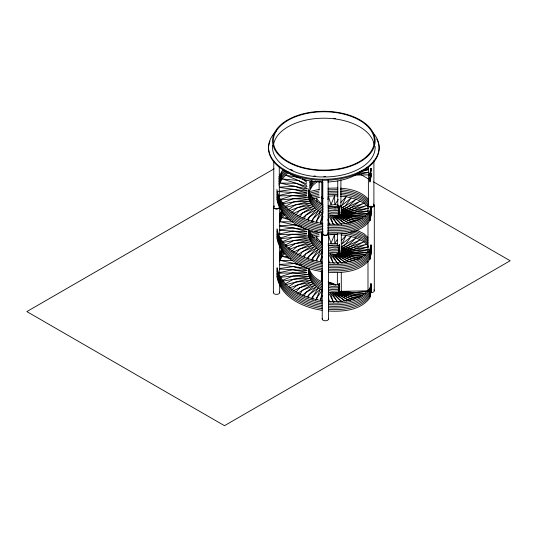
<?xml version="1.0" encoding="UTF-8"?>
<svg xmlns="http://www.w3.org/2000/svg" width="537" height="537" viewBox="0 0 537 537"><rect width="100%" height="100%" fill="white"/><g stroke="black" fill="none" stroke-linecap="round" stroke-linejoin="round"><path stroke-width="0.81" d="M308.493 220.6L309.023 217.472L318.421 210.585L311.151 221.734M308.493 259.243L309.023 256.115L318.421 249.228L311.151 260.378M308.493 297.894L309.023 294.766L318.421 287.879L311.151 299.028M320.502 223.432L322.328 212.719L316.696 220.747L317.092 222.305M327.872 199.542L328.436 196.247L330.973 204.738L334.585 195.79L337.887 196.052M320.502 262.083L322.328 251.37C315.81 248.49 309.567 242.925 308.6 235.535M320.502 300.727L322.328 290.014C315.81 287.134 309.567 281.576 308.6 274.185M328.335 206.819L335.148 207.591L337.511 207.302L338.934 206.725L339.33 206.013L338.934 214.78L335.148 215.646L328.335 214.867L328.906 223.244L329.993 224.392M328.335 210.041L332.02 210.685L337.511 210.524L338.934 209.947L339.33 207.618L338.934 208.336L337.511 208.913L335.148 209.202L328.335 208.43M328.335 211.652L332.02 212.296L337.511 212.135L338.934 211.558L339.33 209.229L338.934 209.947M328.335 213.256L332.02 213.907L337.511 213.746L338.934 213.169L339.33 210.84L338.934 211.558M328.335 245.463L335.148 246.241L337.511 245.953L338.934 245.375L339.33 244.657L338.934 253.424L335.148 254.29L328.335 253.518L332.953 262.311L334.236 263.325M328.335 248.685L332.02 249.329L337.511 249.168L338.934 248.591L339.33 246.268L338.934 246.986L337.511 247.557L335.148 247.852L328.335 247.074M328.335 250.296L332.02 250.94L337.511 250.779L338.934 250.202L339.33 247.879L338.934 248.591M328.335 251.907L332.02 252.551L337.511 252.39L338.934 251.813L339.33 249.49L338.934 250.202M328.335 285.724L332.02 286.369L337.511 286.208L338.934 285.63L339.33 283.308L338.934 284.019L337.511 284.597L335.148 284.885L328.335 284.113M328.335 287.335L332.02 287.98L337.511 287.819L338.934 287.241L339.33 284.919L338.934 285.63M328.335 288.946L332.02 289.591L337.511 289.43L338.934 288.852L339.33 286.523L338.934 287.241M328.335 290.557L332.02 291.202L337.511 291.041L338.934 290.463L339.33 288.134L338.934 288.852M333.725 302.425L328.335 292.162L332.02 292.813L337.511 292.652L338.934 292.074L339.33 289.745L338.934 290.463M371.141 176.425L369.933 181.915L369.933 173.86L370.872 168.343M369.933 181.915L371.141 174.814L369.933 180.304L371.141 173.203L369.933 178.693L371.141 169.981L369.933 175.471L371.141 168.37L369.933 173.86M371.007 206.201L369.933 212.511L369.933 220.559C360.468 233.367 342.472 234.562 327.818 233.702M327.818 227.265C342.472 228.124 360.468 226.929 369.933 214.122L371.141 207.02A2.759 1.591 0 0 0 373.53 204.617M327.818 228.876C342.472 229.735 360.468 228.54 369.933 215.733L371.141 208.631L369.933 214.122M327.818 230.487C342.472 231.346 360.468 230.145 369.933 217.337L371.141 210.242L369.933 215.733M327.664 232.091C342.364 232.957 360.434 231.803 369.933 218.948L371.141 211.853L369.933 217.337M368.758 204.617A2.759 1.591 0 0 0 371.141 207L371.141 213.464L369.933 220.559L371.141 215.075M371.007 244.845L369.933 251.155L369.933 259.21C360.669 271.782 343.049 273.179 328.631 272.38M328.631 265.943C343.049 266.741 360.669 265.345 369.933 252.766L371.141 245.671L371.141 252.108L369.933 259.21L371.141 253.719M328.631 267.554C343.049 268.352 360.669 266.949 369.933 254.377L371.141 247.275L369.933 252.766M328.631 269.165C343.049 269.963 360.669 268.56 369.933 255.988L371.141 248.886L369.933 254.377M328.429 270.762C342.908 271.581 360.616 270.232 369.933 257.599L371.141 250.497L369.933 255.988M328.631 302.975C343.049 303.774 360.669 302.378 369.933 289.805L371.007 283.496M328.631 304.586C343.049 305.385 360.669 303.989 369.933 291.416L371.141 284.315L371.141 290.759L369.933 297.854C360.669 310.433 343.049 311.829 328.631 311.03M328.631 306.197C343.049 306.996 360.669 305.6 369.933 293.027L371.141 285.926L369.933 291.416M328.631 307.808C343.049 308.607 360.669 307.211 369.933 294.638L371.141 287.537L369.933 293.027M328.429 309.413C342.908 310.225 360.616 308.876 369.933 296.243L371.141 289.148L369.933 294.638M370.973 206.195L369.933 210.9C360.468 223.707 342.472 224.902 327.818 224.043M371.141 207.02L369.933 212.511C360.468 225.318 342.472 226.513 327.818 225.654M369.933 218.948L371.141 213.464M370.973 244.838L369.933 249.544C360.669 262.123 343.049 263.519 328.631 262.721M371.141 245.671L369.933 251.155C360.669 263.734 343.049 265.13 328.631 264.332M369.933 257.599L371.141 252.108M370.973 283.489L369.933 288.194C360.669 300.767 343.049 302.17 328.631 301.371M369.933 289.805L371.141 284.315M369.933 296.243L371.141 290.759M309.594 182.667L310.158 181.15M309.594 184.278L311.735 180.419M309.594 185.889L312.521 180.862M309.594 187.5L310.158 185.977L313.561 181.439M309.594 189.111L312.521 184.077L315.649 180.989M309.594 190.716L312.521 185.688L317.495 181.311M316.098 222.237L320.314 211.8C314.413 208.531 308.99 203.02 308.446 195.978M316.098 260.888L320.314 250.45L312.863 257.753L312.93 261.016M315.796 300.277L320.314 289.094L312.863 296.404L312.93 299.659M304.204 218.962L305.687 215.283L316.528 209.37L306.882 219.787M304.204 257.606L305.687 253.934L316.528 248.013L306.882 258.431M304.204 296.256L305.687 292.578L316.528 286.664L306.882 297.082M323.046 216.599L320.777 221.788L321.764 223.976M322.401 256.733L320.777 260.432L321.764 262.62M322.401 295.377L320.777 299.082L321.764 301.27M278.831 177.089L282.093 170.873L283.751 169.168M278.831 178.7L282.093 172.484L284.308 170.209M278.831 180.311L282.093 174.095L285.416 170.679M278.831 181.922L282.093 175.706L286.523 171.149M278.831 183.533L282.093 177.317L287.631 171.618M278.831 185.144L282.093 178.928L288.778 172.048M279.555 214.357L281.73 210.215M279.555 215.968L282.093 211.135M279.555 217.579L282.093 212.746M279.555 219.19L282.093 214.35L283.2 213.216M279.555 220.801L282.093 215.961L283.751 214.256M279.555 222.405L282.093 217.572L284.858 214.726M279.555 253.001L281.73 248.859M279.555 254.612L282.093 249.779M279.555 256.223L282.093 251.39M279.555 257.834L282.093 253.001L283.2 251.86M279.555 259.445L282.093 254.612L283.751 252.9M279.555 261.056L282.093 256.223L284.858 253.37M338.934 213.169L339.33 212.451L338.934 214.78L352.99 218.277L361.864 218.626M338.934 251.813L339.33 251.101L338.934 253.424L352.99 256.921L361.864 257.277M361.864 295.921L352.99 295.572L338.934 292.074L339.33 291.356L339.33 283.308M299.847 217.21L302.358 213.102L314.883 207.879L302.016 218.244M299.847 255.86L302.358 251.746L314.883 246.53L302.016 256.894M299.847 294.504L302.358 290.396L314.883 285.174L302.016 295.545M338.229 199.522L334.813 204.772L334.585 195.79L328.026 196.28M337.377 239.482L334.813 243.415L334.585 234.441L328.026 234.924M322.328 251.37L316.696 259.398L317.092 260.948M322.328 290.014L316.696 298.042L317.092 299.599M295.894 214.827L299.753 210.464L313.232 206.396L297.599 216.035M295.894 253.471L299.753 249.114L313.232 245.04L297.599 254.679M295.894 292.121L299.753 287.758L313.232 283.69L297.599 293.33M340.794 202.483L346.15 196.696L356.192 199.24L364.032 203.147L368.113 207.054M341.324 240.549L346.15 235.34L356.192 237.891L364.032 241.791L368.113 245.704M291.759 212.565L297.156 207.832L311.95 204.684L293.296 213.525M291.759 251.209L297.156 246.476L311.95 243.335L293.296 252.168M291.759 289.859L297.156 285.127L311.95 281.979L293.296 290.819M287.812 209.92L295.457 204.865L310.668 202.979L289.644 210.524M288.503 248.114L295.457 243.516L310.668 241.623L289.644 249.175M288.503 286.758L295.457 282.16L310.668 280.274L289.644 287.819M341.237 208.463L356.192 199.24L347.916 206.973L341.176 209.813M341.237 247.107L356.192 237.891L347.916 245.617L341.176 248.456M274.085 168.84L26.85 311.581L224.486 425.687L510.15 260.76L373.551 181.895M341.143 208.222L345.311 205.946L351.171 197.965L341.982 205.369L346.15 196.696L340.371 196.247M341.143 246.872L345.311 244.597L351.171 236.616L341.982 244.02L346.15 235.34L341.196 234.958M285.315 206.389L293.766 201.905L309.836 201.107L285.879 207.376M285.315 245.033L293.766 240.556L309.836 239.757L285.879 246.02M285.315 283.684L293.766 279.2L309.836 278.401L285.879 284.67M341.458 210.027L360.112 201.194L350.52 207.994L341.17 211.001M341.458 248.678L360.112 239.838L350.52 246.644L341.17 249.645M282.368 203.046L293.101 198.764L308.997 199.24L282.549 203.872M282.368 241.69L293.101 237.414L308.997 237.884L282.549 242.516M282.368 280.341L293.101 276.058L308.997 276.535L282.549 281.166M341.505 211.229L364.032 203.147L352.212 209.349L341.002 211.927M341.505 249.88L364.032 241.791L352.212 247.993L341.002 250.578M279.884 199.516L292.43 195.622L308.668 197.28L279.992 200.012M279.884 238.166L292.43 234.273L308.668 235.931L279.992 238.663M279.884 276.81L292.43 272.917L308.668 274.575L279.992 277.307M359.166 172.256L368.362 169.605M368.362 208.255L354.568 212.229L341.183 213.189M368.362 246.899L354.568 250.88L341.183 251.833M341.029 212.269L366.583 205.59L353.903 210.699L341.049 212.625M341.029 250.92L366.583 244.234L353.903 249.349L341.049 251.276M310.097 191.427L319.038 189.393M310.097 193.031L319.038 191.004M310.097 194.642L319.038 192.608M310.91 196.072L319.038 194.219M312.534 197.307L319.038 195.83M312.534 198.918L319.851 197.26M310.097 231.682L312.534 231.125M310.097 233.293L317.414 231.628M310.91 234.716L319.038 232.87M312.534 235.958L319.038 234.481M313.145 237.428L319.24 236.045M278.972 195.401L292.833 192.461L306.708 195.025M279.79 233.877L292.833 231.111L306.708 233.669M279.79 272.528L292.833 269.755L306.708 272.319M328.114 205.476L334.437 204.597L338.115 205.141M328.114 207.087L331.148 206.456L337.001 206.409M328.114 244.127L331.148 243.496L337.001 243.442M328.114 245.738L331.148 245.107L337.001 245.053M368.57 172.417L355.239 175.116L368.63 174.861M367.785 211.222L355.239 213.76L341.438 213.719M367.785 249.873L355.239 252.41L341.438 252.37M361.918 170.652L368.328 169.524M341.076 212.947L368.328 208.175M341.076 251.591L368.328 246.819M278.743 191.34L293.236 189.299L306.929 192.931M279.549 229.876L293.236 227.95L306.929 231.575M279.549 268.52L293.236 266.594L306.929 270.225M367.879 213.833L354.836 215.31L340.961 214.196M367.879 252.477L354.836 253.961L340.961 252.84M367.879 291.128L354.836 292.605L340.961 291.49M357.024 173.35L368.496 172.256M341.458 213.478L368.496 210.907M341.458 252.128L368.496 249.551M328.026 188.225L337.887 187.997M328.026 189.836L337.887 189.608M328.026 191.447L337.887 191.219M328.026 193.058L337.887 192.83M328.026 194.669L337.887 194.441M279.354 187.124L294.679 186.279L307.171 190.816M279.354 225.775L294.679 224.929L307.171 229.467M279.354 264.419L294.679 263.573L307.171 268.117M365.704 216.404L354.433 216.861L339.136 214.417L365.576 215.921M365.704 255.048L354.433 255.511L339.136 253.068L365.576 254.572M365.704 293.699L354.433 294.162L339.136 291.712L365.576 293.222M279.039 195.877L306.661 195.354M341.008 214.028L367.791 213.525M279.878 234.508L306.661 234.004M341.008 252.679L367.791 252.175M279.878 273.152L306.661 272.648M341.008 291.322L367.791 290.819M292.887 221.868L279.918 221.721L301.673 226.446M292.887 260.512L279.918 260.364L301.673 265.097M278.784 191.662L306.882 193.26M279.609 230.36L306.882 231.91M279.609 269.003L306.882 270.554M334.437 207.819L335.719 207.92M340.371 188.192C350.533 188.829 361.596 191.501 368.563 199.442M340.371 189.803C350.533 190.44 361.596 193.112 368.563 201.046M340.371 191.414C350.533 192.051 361.596 194.723 368.563 202.657M340.371 193.025C350.533 193.662 361.596 196.334 368.563 204.268M340.371 194.636C350.258 195.293 361.086 197.744 367.999 205.335M341.196 233.347C350.809 234.072 361.294 236.595 367.999 243.986M337.887 234.696L334.585 234.441L330.973 243.389L328.436 234.897M287.839 218.136L282.093 217.572L290.671 220.224M287.839 256.78L282.093 256.223L290.671 258.868M358.031 220.405L351.54 219.687L338.223 215.069L359.985 219.794M358.837 259.143L351.54 258.331L338.223 253.712L359.985 258.445M358.837 297.787L351.54 296.981L338.223 292.363L359.985 297.089M279.368 187.433L307.104 191.165M362.589 217.962L338.934 214.78L339.33 214.062L339.33 206.013M279.368 226.084L307.104 229.816M362.589 256.612L338.934 253.424L339.33 252.712L339.33 244.657M279.368 264.728L307.104 268.46M338.934 292.074L362.589 295.256M300.102 177.666L285.691 175.223L306.815 183.963M322.925 223.493C303.767 220.754 280.428 210.672 276.891 189.447M322.925 225.104C303.767 222.365 280.428 212.283 276.891 191.058M322.925 226.715C303.767 223.976 280.428 213.887 276.891 192.662M322.925 228.326C303.767 225.587 280.428 215.498 276.891 194.273M322.925 229.93C303.767 227.198 280.428 217.109 276.891 195.884M323.073 231.575C303.828 228.849 280.348 218.72 276.864 197.368M322.925 233.152C303.767 230.42 280.428 220.331 276.891 199.106M322.099 261.982C303.465 259.183 280.918 249.343 277.079 228.876M322.099 263.593C303.197 260.794 280.341 250.611 276.891 229.702M322.099 265.204C303.197 262.405 280.341 252.222 276.891 231.313M322.099 266.815C303.197 264.016 280.341 253.833 276.891 232.924M322.099 268.426C303.197 265.627 280.341 255.444 276.891 234.535M322.307 270.077C303.298 267.292 280.274 257.069 276.864 236.012M322.099 271.648C303.197 268.842 280.341 258.659 276.891 237.757M322.099 300.633C303.465 297.827 280.918 287.993 277.079 267.527M322.099 302.244C303.197 299.438 280.341 289.255 276.891 268.352M322.099 303.855C303.197 301.049 280.341 290.866 276.891 269.957M322.099 305.466C303.197 302.66 280.341 292.477 276.891 271.568M322.099 307.077C303.197 304.271 280.341 294.088 276.891 273.179M322.307 308.721C303.298 305.936 280.274 295.719 276.864 274.662M322.099 310.292C303.197 307.493 280.341 297.31 276.891 276.401M354.084 221.768L349.157 220.808L337.511 215.357L355.44 220.888M354.084 260.418L349.157 259.452L337.511 254.001L355.44 259.539M354.084 299.062L349.157 298.102L337.511 292.652L355.44 298.183M307.117 188.984L279.918 183.07L296.129 183.258L307.231 188.447M353.876 230.863L356.192 231.447L364.032 235.354L367.999 239.153M350.789 231.689L356.192 233.058L364.032 236.965L367.999 240.764M348.466 232.709L356.192 234.669L364.032 238.569L367.999 242.375M350.768 223.023L346.768 221.922L336.33 215.498L352.171 222.056M350.768 261.673L346.768 260.573L336.33 254.149L352.171 260.7M350.768 300.324L346.768 299.216L336.33 292.793L352.171 299.351M307.043 186.628L282.093 178.928L298.518 180.526L306.734 185.513M346.707 223.795L343.593 222.62L335.148 215.646L348.943 223.103M346.707 262.445L343.593 261.271L335.148 254.29L348.943 261.747M346.707 301.089L343.593 299.915L335.148 292.94L348.943 300.398M322.999 204.973C316.219 202.127 309.607 196.495 308.6 188.836M322.999 206.584C316.219 203.738 309.607 198.106 308.6 190.447M322.999 208.195C316.219 205.349 309.607 199.71 308.6 192.058M322.999 209.806C316.219 206.96 309.607 201.321 308.6 193.669M322.999 211.417C316.219 208.571 309.607 202.932 308.6 195.28M322.999 213.028L320.314 211.8L312.863 219.109L312.93 222.365M322.328 243.315C316.4 240.744 311.131 236.058 308.997 229.836M322.328 244.926C316.045 242.14 310.017 236.911 308.735 229.876M322.328 246.537C315.81 243.657 309.567 238.092 308.6 230.709M322.328 248.148C315.81 245.268 309.567 239.703 308.6 232.313M322.328 249.759C315.81 246.879 309.567 241.314 308.6 233.924M322.328 281.965C316.4 279.388 311.131 274.709 308.997 268.48M322.328 283.576C316.045 280.784 310.017 275.555 308.735 268.527M322.328 285.181C315.81 282.308 309.567 276.743 308.6 269.352M322.328 286.792C315.81 283.919 309.567 278.354 308.6 270.963M322.328 288.403C315.81 285.523 309.567 279.965 308.6 272.574M341.888 224.023L340.424 223.318L333.584 215.579L344.929 223.56M342.619 263.023L340.424 261.962L333.584 254.229L344.929 262.21M342.619 301.673L340.424 300.613L333.584 292.873L344.929 300.854M356.904 230.192L364.032 233.743L367.999 237.542M303.083 178.975L306.714 180.942M361.193 174.76L368.463 178.955M338.713 224.761L336.692 223.493L332.02 215.518L341.626 224.432M338.713 263.412L336.692 262.137L332.02 254.162L341.626 263.083M338.713 302.056L336.692 300.787L332.02 292.813L341.626 301.727M302.21 178.801L306.775 182.318M328.335 214.867L332.953 223.66L334.236 224.674M334.236 301.975L332.953 300.955L330.181 292.49L337.692 302.062M366.865 167.215L368.624 168.9M328.483 260.391L328.906 261.888L329.993 263.043M328.483 299.042L328.906 300.539L329.993 301.687M321.28 204.087L316.192 198.093L317.266 201.831M321.28 242.737L316.192 236.736L317.266 240.482M337.692 224.768L330.181 215.189L332.953 223.66M337.692 263.412L330.181 253.84L332.953 262.311M327.839 219.499L328.906 223.244M328.389 254.276L328.906 261.888M328.389 292.927L328.906 300.539M374.296 205.409L374.296 290.759M373.9 160.691L373.9 205.409M368.382 166.483L368.382 205.409M367.986 205.409L367.986 213.78M367.986 222.983L367.986 252.269M367.986 261.472L367.986 290.759M341.297 206.121L341.297 214.491M341.297 233.736L341.297 252.981M341.297 272.225L341.297 291.47M340.901 179.6L340.901 206.101M337.766 181.076L337.766 205.919M337.37 205.899L337.37 207.571M337.37 233.508L337.37 246.06M337.37 272.836L337.37 284.55M328.537 233.615L328.537 318.965M328.141 179.788L328.141 233.615M322.777 182.036L322.777 213.504M322.623 179.788L322.623 233.615M322.381 232.709L322.381 251.954M322.381 271.198L322.381 290.443M322.227 233.615L322.227 318.965M321.764 181.533L321.764 197.267M321.368 197.247L321.368 203.939M321.368 232.387L321.368 243.261M321.368 270.876L321.368 281.75M319.132 181.499L319.132 189.87M279.683 208.034L279.683 234.81M279.683 246.523L279.683 273.299M279.683 285.013L279.683 292.544M279.287 166.618L279.287 196.428M273.769 160.818L273.769 207.195M273.373 207.195L273.373 292.544M376.746 139.07A55.291 31.925 0 0 1 325.644 180.237A55.291 31.925 0 0 1 269.99 141.083M272.991 135.787A55.291 31.925 0 0 1 273.991 134.519M373.148 132.928A55.291 31.925 0 0 1 322.133 179.271A55.291 31.925 0 0 1 276.159 131.203M375.121 146.4A51.31 29.622 0 0 1 322.831 176.982A51.31 29.622 0 0 1 272.655 145.238M333.86 118.315A51.31 29.622 0 0 1 335.491 118.516M361.065 171.652A47.33 27.327 0 0 1 327.839 182.003M322.918 182.097A47.33 27.327 0 0 1 286.597 171.639M320.495 181.573A46.538 26.87 0 0 1 318.864 181.486M325.482 176.512A50.518 29.166 0 0 1 323.845 176.532M315.588 176.136A50.518 29.166 0 0 1 313.964 175.968M292.887 170.417A50.518 29.166 0 0 1 290.692 169.377M273.561 144.507A50.518 29.166 0 0 1 324.173 118.2A50.518 29.166 0 0 1 374.168 144.896M328.429 318.488A3.155 1.819 0 0 1 325.382 320.784A3.155 1.819 0 0 1 322.334 318.488M328.429 233.145A3.155 1.819 0 0 1 324.972 235.421A3.155 1.819 0 0 1 322.65 232.702M328.047 233.206A2.759 1.591 0 0 1 325.019 235.193A2.759 1.591 0 0 1 322.992 232.816M323.133 198.489A1.973 1.141 0 0 1 321.441 197.683A1.973 1.141 0 0 1 322.079 196.475M323.173 198.26A1.577 0.906 0 0 1 321.858 197.032M340.854 205.288A1.973 1.141 0 0 1 341.069 206.55A1.973 1.141 0 0 1 339.136 207.141M338.639 207.074A1.973 1.141 0 0 1 338.082 205.127M340.767 205.637A1.577 0.906 0 0 1 339.176 206.913A1.577 0.906 0 0 1 338.055 205.483M373.873 289.846A3.155 1.819 0 0 1 373.645 291.866A3.155 1.819 0 0 1 370.329 292.517M368.093 291.229A3.155 1.819 0 0 1 368.093 290.282M373.376 204.12A3.155 1.819 0 0 1 373.557 206.584A3.155 1.819 0 0 1 369.335 206.899A3.155 1.819 0 0 1 368.409 204.496M341.277 291.168A1.973 1.141 0 0 1 341.176 291.759M279.576 292.068A3.155 1.819 0 0 1 276.528 294.363A3.155 1.819 0 0 1 273.481 292.068M279.576 207.665A3.155 1.819 0 0 1 274.951 208.772A3.155 1.819 0 0 1 274.293 205.906M279.287 207.195A2.759 1.591 0 0 1 275.817 208.732A2.759 1.591 0 0 1 274.138 206.403M328.651 282.979A14.707 8.491 0 0 1 333.893 284.805M328.141 282.079A15.506 8.954 0 0 1 335.82 285.006M339.33 290.389A15.506 8.954 0 0 1 339.183 291.953M328.651 282.657A14.707 8.491 0 0 1 333.893 284.482M288.758 162.543A51.31 29.622 0 0 0 373.806 147.655A51.31 29.622 0 0 0 308.943 112.575A51.31 29.622 0 0 0 288.758 162.543M289.302 162.208A50.518 29.166 0 0 0 373.034 147.547A50.518 29.166 0 0 0 309.171 113.012A50.518 29.166 0 0 0 289.302 162.208"/></g></svg>
